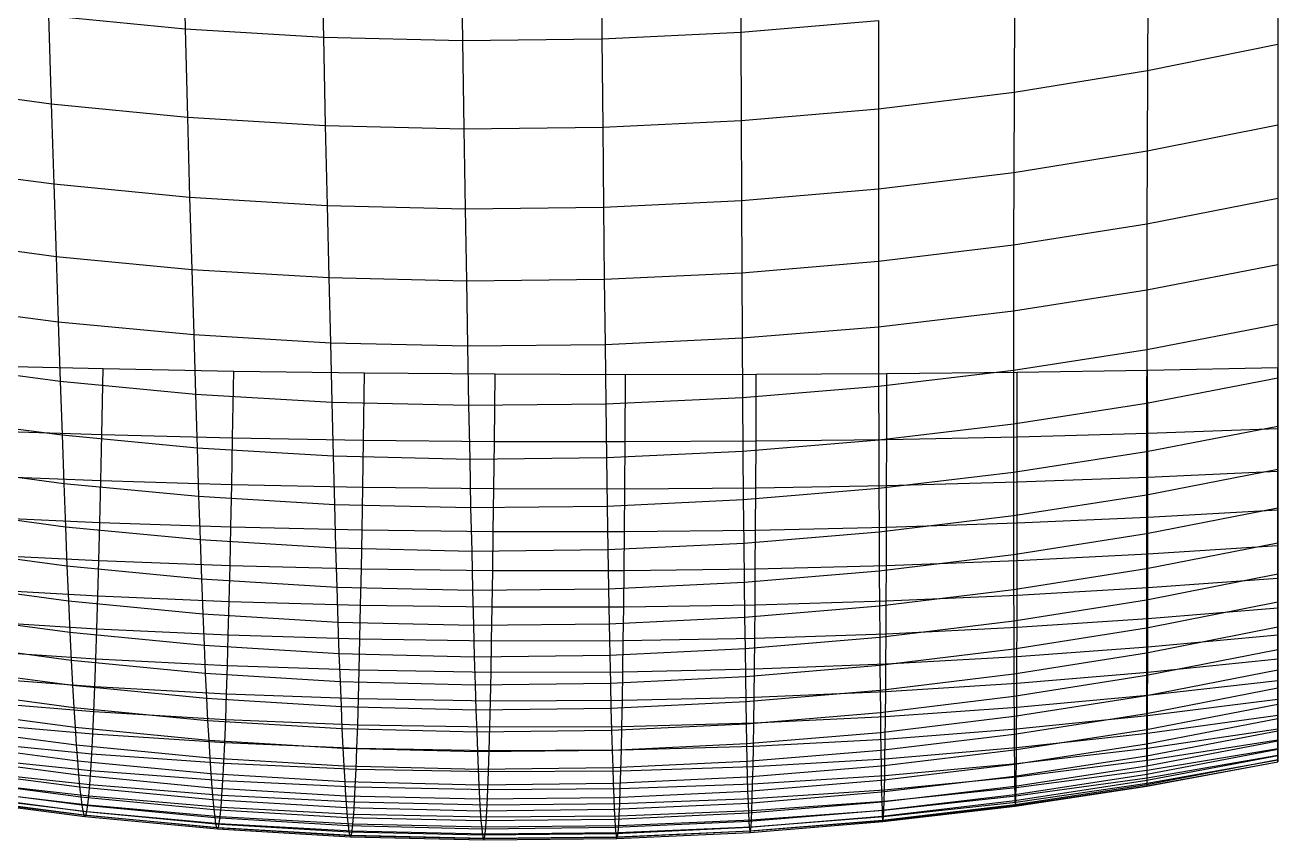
# Model space of a CAD drawing. Extents: x -429 to 429, y -1 to 209.
# Drawn here: x -19.94 to -0.01, y -1.24 to 11.72 of the extents above; entities that cross this region are included whole.
import ezdxf

# ---------------------------------------------------------------- set-up
doc = ezdxf.new("R2010")
doc.units = 0

msp = doc.modelspace()

# ---------------------------------------------------------------- linework, layer by layer
at = {"layer": 'default', "color": 5, "linetype": 'CONTINUOUS'}
for p, q in [((-17.429, 13.193, -16.846), (-17.391, 11.659, -15.827)), ((-15.223, 13.061, -17.113), (-15.192, 11.526, -16.08)), ((-13, 13.008, -17.236), (-12.979, 11.473, -16.198)), ((-10.774, 13.035, -17.215), (-10.761, 11.5, -16.181)), ((-8.556, 13.142, -17.05), (-8.552, 11.607, -16.03)), ((-0.008, 12.819, -14.103), (-0.008, 11.416, -13.239)), ((-2.078, 12.401, -14.779), (-2.083, 10.997, -13.87)), ((-4.199, 12.059, -15.327), (-4.204, 10.654, -14.381)), ((-19.565, 11.871, -15.442), (-17.391, 11.659, -15.827)), ((-19.565, 11.871, -15.442), (-19.523, 10.465, -14.468)), ((-8.552, 11.607, -16.03), (-6.361, 11.794, -15.745)), ((-6.361, 11.794, -15.745), (-6.362, 10.388, -14.77)), ((-17.391, 11.659, -15.827), (-15.192, 11.526, -16.08)), ((-17.391, 11.659, -15.827), (-17.355, 10.253, -14.832)), ((-10.761, 11.5, -16.181), (-8.552, 11.607, -16.03)), ((-8.552, 11.607, -16.03), (-8.547, 10.201, -15.034)), ((-15.192, 11.526, -16.08), (-12.979, 11.473, -16.198)), ((-15.192, 11.526, -16.08), (-15.163, 10.12, -15.071)), ((-12.979, 11.473, -16.198), (-10.761, 11.5, -16.181)), ((-12.979, 11.473, -16.198), (-12.957, 10.067, -15.185)), ((-10.761, 11.5, -16.181), (-10.748, 10.094, -15.173)), ((-2.083, 10.997, -13.87), (-0.008, 11.416, -13.239)), ((-0.008, 11.416, -13.239), (-0.008, 10.133, -12.396)), ((-4.204, 10.654, -14.381), (-2.083, 10.997, -13.87)), ((-2.083, 10.997, -13.87), (-2.087, 9.717, -12.983)), ((-21.658, 10.756, -13.981), (-19.523, 10.465, -14.468)), ((-6.362, 10.388, -14.77), (-4.204, 10.654, -14.381)), ((-4.204, 10.654, -14.381), (-4.208, 9.377, -13.458)), ((-19.523, 10.465, -14.468), (-17.355, 10.253, -14.832)), ((-19.523, 10.465, -14.468), (-19.482, 9.192, -13.517)), ((-8.547, 10.201, -15.034), (-6.362, 10.388, -14.77)), ((-6.362, 10.388, -14.77), (-6.363, 9.114, -13.817)), ((-17.355, 10.253, -14.832), (-15.163, 10.12, -15.071)), ((-17.355, 10.253, -14.832), (-17.319, 8.981, -13.86)), ((-10.748, 10.094, -15.173), (-8.547, 10.201, -15.034)), ((-8.547, 10.201, -15.034), (-8.542, 8.929, -14.061)), ((-15.163, 10.12, -15.071), (-12.957, 10.067, -15.185)), ((-15.163, 10.12, -15.071), (-15.133, 8.849, -14.086)), ((-12.957, 10.067, -15.185), (-10.748, 10.094, -15.173)), ((-12.957, 10.067, -15.185), (-12.936, 8.796, -14.196)), ((-10.748, 10.094, -15.173), (-10.736, 8.823, -14.187)), ((-2.087, 9.717, -12.983), (-0.008, 10.133, -12.396)), ((-0.008, 10.133, -12.396), (-0.008, 8.967, -11.585)), ((-4.208, 9.377, -13.458), (-2.087, 9.717, -12.983)), ((-2.087, 9.717, -12.983), (-2.091, 8.557, -12.131)), ((-21.616, 9.481, -13.059), (-19.482, 9.192, -13.517)), ((-6.363, 9.114, -13.817), (-4.208, 9.377, -13.458)), ((-4.208, 9.377, -13.458), (-4.212, 8.222, -12.571)), ((-19.482, 9.192, -13.517), (-17.319, 8.981, -13.86)), ((-19.482, 9.192, -13.517), (-19.444, 8.041, -12.605)), ((-17.319, 8.981, -13.86), (-15.133, 8.849, -14.086)), ((-17.319, 8.981, -13.86), (-17.284, 7.833, -12.928)), ((-8.542, 8.929, -14.061), (-6.363, 9.114, -13.817)), ((-6.363, 9.114, -13.817), (-6.363, 7.963, -12.904)), ((-15.133, 8.849, -14.086), (-12.936, 8.796, -14.196)), ((-15.133, 8.849, -14.086), (-15.106, 7.703, -13.143)), ((-12.936, 8.796, -14.196), (-10.736, 8.823, -14.187)), ((-12.936, 8.796, -14.196), (-12.916, 7.651, -13.248)), ((-10.736, 8.823, -14.187), (-8.542, 8.929, -14.061)), ((-10.736, 8.823, -14.187), (-10.724, 7.677, -13.243)), ((-8.542, 8.929, -14.061), (-8.537, 7.781, -13.128)), ((-2.091, 8.557, -12.131), (-0.008, 8.967, -11.585)), ((-0.008, 8.967, -11.585), (-0.008, 7.912, -10.814)), ((-4.212, 8.222, -12.571), (-2.091, 8.557, -12.131)), ((-2.091, 8.557, -12.131), (-2.094, 7.507, -11.322)), ((-21.576, 8.326, -12.174), (-19.444, 8.041, -12.605)), ((-6.363, 7.963, -12.904), (-4.212, 8.222, -12.571)), ((-4.212, 8.222, -12.571), (-4.215, 7.177, -11.731)), ((-19.444, 8.041, -12.605), (-17.284, 7.833, -12.928)), ((-19.444, 8.041, -12.605), (-19.409, 7.001, -11.742)), ((-17.284, 7.833, -12.928), (-15.106, 7.703, -13.143)), ((-17.284, 7.833, -12.928), (-17.253, 6.796, -12.047)), ((-10.724, 7.677, -13.243), (-8.537, 7.781, -13.128)), ((-8.537, 7.781, -13.128), (-6.363, 7.963, -12.904)), ((-8.537, 7.781, -13.128), (-8.531, 6.743, -12.247)), ((-6.363, 7.963, -12.904), (-6.363, 6.922, -12.04)), ((-2.094, 7.507, -11.322), (-0.008, 7.912, -10.814)), ((-0.008, 7.912, -10.814), (-0.008, 6.961, -10.082)), ((-15.106, 7.703, -13.143), (-12.916, 7.651, -13.248)), ((-15.106, 7.703, -13.143), (-15.081, 6.667, -12.251)), ((-12.916, 7.651, -13.248), (-10.724, 7.677, -13.243)), ((-12.916, 7.651, -13.248), (-12.898, 6.616, -12.352)), ((-10.724, 7.677, -13.243), (-10.712, 6.641, -12.351)), ((-4.215, 7.177, -11.731), (-2.094, 7.507, -11.322)), ((-2.094, 7.507, -11.322), (-2.096, 6.559, -10.558)), ((-21.539, 7.282, -11.336), (-19.409, 7.001, -11.742)), ((-6.363, 6.922, -12.04), (-4.215, 7.177, -11.731)), ((-4.215, 7.177, -11.731), (-4.216, 6.231, -10.94)), ((-19.409, 7.001, -11.742), (-17.253, 6.796, -12.047)), ((-19.409, 7.001, -11.742), (-19.377, 6.056, -10.931)), ((-17.253, 6.796, -12.047), (-15.081, 6.667, -12.251)), ((-17.253, 6.796, -12.047), (-17.226, 5.852, -11.221)), ((-8.531, 6.743, -12.247), (-6.363, 6.922, -12.04)), ((-6.363, 6.922, -12.04), (-6.362, 5.977, -11.228)), ((-2.096, 6.559, -10.558), (-0.008, 6.961, -10.082)), ((-0.008, 6.961, -10.082), (-0.008, 6.108, -9.386)), ((-15.081, 6.667, -12.251), (-12.898, 6.616, -12.352)), ((-15.081, 6.667, -12.251), (-15.058, 5.724, -11.416)), ((-12.898, 6.616, -12.352), (-10.712, 6.641, -12.351)), ((-12.898, 6.616, -12.352), (-12.881, 5.673, -11.514)), ((-10.712, 6.641, -12.351), (-8.531, 6.743, -12.247)), ((-10.712, 6.641, -12.351), (-10.701, 5.698, -11.515)), ((-8.531, 6.743, -12.247), (-8.526, 5.799, -11.42)), ((-4.216, 6.231, -10.94), (-2.096, 6.559, -10.558)), ((-2.096, 6.559, -10.558), (-2.097, 5.705, -9.833)), ((-21.505, 6.336, -10.546), (-19.377, 6.056, -10.931)), ((-20.774, 6.302, 7.264), (-18.696, 6.255, 7.283)), ((-18.717, 5.209, 6.89), (-18.696, 6.255, 7.283)), ((-18.696, 6.255, 7.283), (-16.617, 6.217, 7.284)), ((-16.635, 5.157, 6.914), (-16.617, 6.217, 7.284)), ((-16.617, 6.217, 7.284), (-14.539, 6.189, 7.266)), ((-14.553, 5.12, 6.91), (-14.539, 6.189, 7.266)), ((-14.539, 6.189, 7.266), (-12.461, 6.171, 7.23)), ((-6.362, 5.977, -11.228), (-4.216, 6.231, -10.94)), ((-6.23, 6.177, 7.007), (-4.155, 6.199, 6.895)), ((-4.216, 6.231, -10.94), (-4.216, 5.375, -10.193)), ((-4.155, 6.199, 6.895), (-2.081, 6.231, 6.764)), ((-4.154, 5.173, 6.468), (-4.155, 6.199, 6.895)), ((-2.081, 6.231, 6.764), (-0.008, 6.272, 6.615)), ((-2.08, 5.231, 6.296), (-2.081, 6.231, 6.764)), ((-0.008, 5.304, 6.095), (-0.008, 6.272, 6.615)), ((-19.377, 6.056, -10.931), (-17.226, 5.852, -11.221)), ((-19.377, 6.056, -10.931), (-19.349, 5.2, -10.166)), ((-12.472, 5.099, 6.878), (-12.461, 6.171, 7.23)), ((-12.461, 6.171, 7.23), (-10.384, 6.163, 7.174)), ((-10.39, 5.094, 6.817), (-10.384, 6.163, 7.174)), ((-10.384, 6.163, 7.174), (-8.306, 6.165, 7.1)), ((-8.31, 5.105, 6.729), (-8.306, 6.165, 7.1)), ((-8.306, 6.165, 7.1), (-6.23, 6.177, 7.007)), ((-6.231, 5.131, 6.613), (-6.23, 6.177, 7.007)), ((-2.097, 5.705, -9.833), (-0.008, 6.108, -9.386)), ((-0.008, 6.108, -9.386), (-0.008, 5.343, -8.721)), ((-17.226, 5.852, -11.221), (-15.058, 5.724, -11.416)), ((-17.226, 5.852, -11.221), (-17.201, 4.996, -10.443)), ((-10.701, 5.698, -11.515), (-8.526, 5.799, -11.42)), ((-8.526, 5.799, -11.42), (-6.362, 5.977, -11.228)), ((-8.526, 5.799, -11.42), (-8.519, 4.942, -10.641)), ((-6.362, 5.977, -11.228), (-6.359, 5.121, -10.462)), ((-15.058, 5.724, -11.416), (-12.881, 5.673, -11.514)), ((-15.058, 5.724, -11.416), (-15.037, 4.867, -10.629)), ((-12.881, 5.673, -11.514), (-10.701, 5.698, -11.515)), ((-12.881, 5.673, -11.514), (-12.864, 4.815, -10.724)), ((-10.701, 5.698, -11.515), (-10.689, 4.841, -10.728)), ((-4.216, 5.375, -10.193), (-2.097, 5.705, -9.833)), ((-2.097, 5.705, -9.833), (-2.098, 4.938, -9.141)), ((-21.475, 5.481, -9.799), (-19.349, 5.2, -10.166)), ((-20.798, 5.277, 6.838), (-18.717, 5.209, 6.89)), ((-19.349, 5.2, -10.166), (-17.201, 4.996, -10.443)), ((-19.349, 5.2, -10.166), (-19.322, 4.431, -9.434)), ((-18.733, 4.476, 6.543), (-18.717, 5.209, 6.89)), ((-18.717, 5.209, 6.89), (-16.635, 5.157, 6.914)), ((-6.359, 5.121, -10.462), (-4.216, 5.375, -10.193)), ((-4.216, 5.375, -10.193), (-4.216, 4.607, -9.477)), ((-4.154, 5.173, 6.468), (-2.08, 5.231, 6.296)), ((-2.098, 4.938, -9.141), (-0.008, 5.343, -8.721)), ((-2.08, 5.231, 6.296), (-0.008, 5.304, 6.095)), ((-2.079, 4.531, 5.916), (-2.08, 5.231, 6.296)), ((-0.008, 5.343, -8.721), (-0.008, 4.657, -8.087)), ((-0.008, 4.627, 5.694), (-0.008, 5.304, 6.095)), ((-17.201, 4.996, -10.443), (-15.037, 4.867, -10.629)), ((-17.201, 4.996, -10.443), (-17.176, 4.226, -9.697)), ((-16.649, 4.414, 6.577), (-16.635, 5.157, 6.914)), ((-16.635, 5.157, 6.914), (-14.553, 5.12, 6.91)), ((-14.565, 4.371, 6.579), (-14.553, 5.12, 6.91)), ((-14.553, 5.12, 6.91), (-12.472, 5.099, 6.878)), ((-12.48, 4.348, 6.548), (-12.472, 5.099, 6.878)), ((-12.472, 5.099, 6.878), (-10.39, 5.094, 6.817)), ((-10.396, 4.345, 6.486), (-10.39, 5.094, 6.817)), ((-10.39, 5.094, 6.817), (-8.31, 5.105, 6.729)), ((-8.519, 4.942, -10.641), (-6.359, 5.121, -10.462)), ((-8.313, 4.362, 6.392), (-8.31, 5.105, 6.729)), ((-8.31, 5.105, 6.729), (-6.231, 5.131, 6.613)), ((-6.359, 5.121, -10.462), (-6.356, 4.352, -9.729)), ((-6.232, 4.398, 6.265), (-6.231, 5.131, 6.613)), ((-6.231, 5.131, 6.613), (-4.154, 5.173, 6.468)), ((-4.154, 4.455, 6.107), (-4.154, 5.173, 6.468)), ((-15.037, 4.867, -10.629), (-12.864, 4.815, -10.724)), ((-15.037, 4.867, -10.629), (-15.017, 4.097, -9.876)), ((-12.864, 4.815, -10.724), (-10.689, 4.841, -10.728)), ((-12.864, 4.815, -10.724), (-12.849, 4.045, -9.968)), ((-10.689, 4.841, -10.728), (-8.519, 4.942, -10.641)), ((-10.689, 4.841, -10.728), (-10.678, 4.07, -9.975)), ((-8.519, 4.942, -10.641), (-8.512, 4.173, -9.895)), ((-4.216, 4.607, -9.477), (-2.098, 4.938, -9.141)), ((-2.098, 4.938, -9.141), (-2.098, 4.25, -8.479)), ((-21.446, 4.713, -9.085), (-19.322, 4.431, -9.434)), ((-6.356, 4.352, -9.729), (-4.216, 4.607, -9.477)), ((-4.216, 4.607, -9.477), (-4.215, 3.918, -8.793)), ((-2.098, 4.25, -8.479), (-0.008, 4.657, -8.087)), ((-2.079, 4.531, 5.916), (-0.008, 4.627, 5.694)), ((-0.008, 4.657, -8.087), (-0.008, 4.041, -7.479)), ((-0.008, 4.01, 5.295), (-0.008, 4.627, 5.694)), ((-20.816, 4.559, 6.477), (-18.733, 4.476, 6.543)), ((-19.322, 4.431, -9.434), (-17.176, 4.226, -9.697)), ((-19.322, 4.431, -9.434), (-19.296, 3.742, -8.733)), ((-18.749, 3.811, 6.185), (-18.733, 4.476, 6.543)), ((-18.733, 4.476, 6.543), (-16.649, 4.414, 6.577)), ((-16.663, 3.739, 6.227), (-16.649, 4.414, 6.577)), ((-16.649, 4.414, 6.577), (-14.565, 4.371, 6.579)), ((-8.313, 4.362, 6.392), (-6.232, 4.398, 6.265)), ((-6.234, 3.733, 5.907), (-6.232, 4.398, 6.265)), ((-6.232, 4.398, 6.265), (-4.154, 4.455, 6.107)), ((-4.154, 4.455, 6.107), (-2.079, 4.531, 5.916)), ((-4.154, 3.802, 5.738), (-4.154, 4.455, 6.107)), ((-2.079, 3.894, 5.534), (-2.079, 4.531, 5.916)), ((-17.176, 4.226, -9.697), (-15.017, 4.097, -9.876)), ((-17.176, 4.226, -9.697), (-17.153, 3.536, -8.984)), ((-14.576, 3.691, 6.233), (-14.565, 4.371, 6.579)), ((-14.565, 4.371, 6.579), (-12.48, 4.348, 6.548)), ((-12.489, 3.666, 6.204), (-12.48, 4.348, 6.548)), ((-12.48, 4.348, 6.548), (-10.396, 4.345, 6.486)), ((-10.402, 3.665, 6.14), (-10.396, 4.345, 6.486)), ((-10.396, 4.345, 6.486), (-8.313, 4.362, 6.392)), ((-8.512, 4.173, -9.895), (-6.356, 4.352, -9.729)), ((-8.317, 3.687, 6.041), (-8.313, 4.362, 6.392)), ((-6.356, 4.352, -9.729), (-6.352, 3.662, -9.027)), ((-4.215, 3.918, -8.793), (-2.098, 4.25, -8.479)), ((-2.098, 4.25, -8.479), (-2.098, 3.631, -7.847)), ((-21.419, 4.024, -8.402), (-19.296, 3.742, -8.733)), ((-15.017, 4.097, -9.876), (-12.849, 4.045, -9.968)), ((-15.017, 4.097, -9.876), (-14.997, 3.406, -9.155)), ((-12.849, 4.045, -9.968), (-10.678, 4.07, -9.975)), ((-12.849, 4.045, -9.968), (-12.833, 3.354, -9.245)), ((-10.678, 4.07, -9.975), (-8.512, 4.173, -9.895)), ((-10.678, 4.07, -9.975), (-10.667, 3.38, -9.253)), ((-8.512, 4.173, -9.895), (-8.505, 3.482, -9.181)), ((-2.098, 3.631, -7.847), (-0.008, 4.041, -7.479)), ((-2.079, 3.894, 5.534), (-0.008, 4.01, 5.295)), ((-0.008, 4.041, -7.479), (-0.008, 3.487, -6.896)), ((-0.008, 3.445, 4.903), (-0.008, 4.01, 5.295)), ((-20.834, 3.906, 6.109), (-18.749, 3.811, 6.185)), ((-18.765, 3.204, 5.825), (-18.749, 3.811, 6.185)), ((-18.749, 3.811, 6.185), (-16.663, 3.739, 6.227)), ((-6.352, 3.662, -9.027), (-4.215, 3.918, -8.793)), ((-6.234, 3.733, 5.907), (-4.154, 3.802, 5.738)), ((-4.215, 3.918, -8.793), (-4.213, 3.297, -8.14)), ((-4.155, 3.205, 5.369), (-4.154, 3.802, 5.738)), ((-4.154, 3.802, 5.738), (-2.079, 3.894, 5.534)), ((-2.079, 3.312, 5.155), (-2.079, 3.894, 5.534)), ((-19.296, 3.742, -8.733), (-17.153, 3.536, -8.984)), ((-19.296, 3.742, -8.733), (-19.272, 3.12, -8.065)), ((-16.677, 3.125, 5.872), (-16.663, 3.739, 6.227)), ((-16.663, 3.739, 6.227), (-14.576, 3.691, 6.233)), ((-14.587, 3.071, 5.882), (-14.576, 3.691, 6.233)), ((-14.576, 3.691, 6.233), (-12.489, 3.666, 6.204)), ((-12.497, 3.045, 5.854), (-12.489, 3.666, 6.204)), ((-12.489, 3.666, 6.204), (-10.402, 3.665, 6.14)), ((-10.408, 3.045, 5.789), (-10.402, 3.665, 6.14)), ((-10.402, 3.665, 6.14), (-8.317, 3.687, 6.041)), ((-8.505, 3.482, -9.181), (-6.352, 3.662, -9.027)), ((-8.321, 3.072, 5.686), (-8.317, 3.687, 6.041)), ((-8.317, 3.687, 6.041), (-6.234, 3.733, 5.907)), ((-6.352, 3.662, -9.027), (-6.349, 3.039, -8.358)), ((-6.236, 3.125, 5.546), (-6.234, 3.733, 5.907)), ((-4.213, 3.297, -8.14), (-2.098, 3.631, -7.847)), ((-2.098, 3.631, -7.847), (-2.099, 3.076, -7.238)), ((-21.393, 3.404, -7.75), (-19.272, 3.12, -8.065)), ((-17.153, 3.536, -8.984), (-14.997, 3.406, -9.155)), ((-17.153, 3.536, -8.984), (-17.132, 2.912, -8.304)), ((-14.997, 3.406, -9.155), (-12.833, 3.354, -9.245)), ((-14.997, 3.406, -9.155), (-14.979, 2.782, -8.468)), ((-10.667, 3.38, -9.253), (-8.505, 3.482, -9.181)), ((-8.505, 3.482, -9.181), (-8.498, 2.859, -8.5)), ((-2.099, 3.076, -7.238), (-0.008, 3.487, -6.896)), ((-2.079, 3.312, 5.155), (-0.008, 3.445, 4.903)), ((-0.008, 3.487, -6.896), (-0.008, 2.991, -6.335)), ((-0.008, 2.925, 4.522), (-0.008, 3.445, 4.903)), ((-20.851, 3.31, 5.741), (-18.765, 3.204, 5.825)), ((-18.781, 2.641, 5.468), (-18.765, 3.204, 5.825)), ((-18.765, 3.204, 5.825), (-16.677, 3.125, 5.872)), ((-12.833, 3.354, -9.245), (-10.667, 3.38, -9.253)), ((-12.833, 3.354, -9.245), (-12.819, 2.73, -8.555)), ((-10.667, 3.38, -9.253), (-10.657, 2.755, -8.566)), ((-6.349, 3.039, -8.358), (-4.213, 3.297, -8.14)), ((-6.236, 3.125, 5.546), (-4.155, 3.205, 5.369)), ((-4.213, 3.297, -8.14), (-4.213, 2.741, -7.51)), ((-4.156, 2.653, 5.006), (-4.155, 3.205, 5.369)), ((-4.155, 3.205, 5.369), (-2.079, 3.312, 5.155)), ((-2.079, 2.774, 4.783), (-2.079, 3.312, 5.155)), ((-19.272, 3.12, -8.065), (-17.132, 2.912, -8.304)), ((-19.272, 3.12, -8.065), (-19.248, 2.563, -7.418)), ((-16.691, 2.554, 5.52), (-16.677, 3.125, 5.872)), ((-16.677, 3.125, 5.872), (-14.587, 3.071, 5.882)), ((-14.599, 2.496, 5.532), (-14.587, 3.071, 5.882)), ((-14.587, 3.071, 5.882), (-12.497, 3.045, 5.854)), ((-12.506, 2.467, 5.505), (-12.497, 3.045, 5.854)), ((-12.497, 3.045, 5.854), (-10.408, 3.045, 5.789)), ((-10.415, 2.469, 5.439), (-10.408, 3.045, 5.789)), ((-10.408, 3.045, 5.789), (-8.321, 3.072, 5.686)), ((-8.498, 2.859, -8.5), (-6.349, 3.039, -8.358)), ((-8.325, 2.501, 5.333), (-8.321, 3.072, 5.686)), ((-8.321, 3.072, 5.686), (-6.236, 3.125, 5.546)), ((-6.349, 3.039, -8.358), (-6.345, 2.483, -7.711)), ((-6.238, 2.562, 5.189), (-6.236, 3.125, 5.546)), ((-4.213, 2.741, -7.51), (-2.099, 3.076, -7.238)), ((-2.099, 3.076, -7.238), (-2.099, 2.579, -6.651)), ((-2.099, 2.579, -6.651), (-0.008, 2.991, -6.335)), ((-0.008, 2.991, -6.335), (-0.008, 2.546, -5.794)), ((-21.368, 2.848, -7.121), (-19.248, 2.563, -7.418)), ((-17.132, 2.912, -8.304), (-14.979, 2.782, -8.468)), ((-17.132, 2.912, -8.304), (-17.111, 2.355, -7.646)), ((-10.657, 2.755, -8.566), (-8.498, 2.859, -8.5)), ((-8.498, 2.859, -8.5), (-8.492, 2.302, -7.841)), ((-2.079, 2.774, 4.783), (-0.008, 2.925, 4.522)), ((-0.008, 2.452, 4.146), (-0.008, 2.925, 4.522)), ((-20.869, 2.759, 5.378), (-18.781, 2.641, 5.468)), ((-18.797, 2.119, 5.103), (-18.781, 2.641, 5.468)), ((-18.781, 2.641, 5.468), (-16.691, 2.554, 5.52)), ((-14.979, 2.782, -8.468), (-12.819, 2.73, -8.555)), ((-14.979, 2.782, -8.468), (-14.962, 2.225, -7.802)), ((-12.819, 2.73, -8.555), (-10.657, 2.755, -8.566)), ((-12.819, 2.73, -8.555), (-12.805, 2.173, -7.887)), ((-10.657, 2.755, -8.566), (-10.647, 2.198, -7.9)), ((-6.345, 2.483, -7.711), (-4.213, 2.741, -7.51)), ((-6.238, 2.562, 5.189), (-4.156, 2.653, 5.006)), ((-4.213, 2.741, -7.51), (-4.211, 2.243, -6.902)), ((-4.157, 2.143, 4.637), (-4.156, 2.653, 5.006)), ((-4.156, 2.653, 5.006), (-2.079, 2.774, 4.783)), ((-2.079, 2.281, 4.411), (-2.079, 2.774, 4.783)), ((-19.248, 2.563, -7.418), (-17.111, 2.355, -7.646)), ((-19.248, 2.563, -7.418), (-19.225, 2.064, -6.794)), ((-16.704, 2.022, 5.157), (-16.691, 2.554, 5.52)), ((-16.691, 2.554, 5.52), (-14.599, 2.496, 5.532)), ((-14.61, 1.958, 5.17), (-14.599, 2.496, 5.532)), ((-14.599, 2.496, 5.532), (-12.506, 2.467, 5.505)), ((-12.516, 1.928, 5.143), (-12.506, 2.467, 5.505)), ((-12.506, 2.467, 5.505), (-10.415, 2.469, 5.439)), ((-10.422, 1.932, 5.077), (-10.415, 2.469, 5.439)), ((-10.415, 2.469, 5.439), (-8.325, 2.501, 5.333)), ((-8.492, 2.302, -7.841), (-6.345, 2.483, -7.711)), ((-8.33, 1.969, 4.97), (-8.325, 2.501, 5.333)), ((-8.325, 2.501, 5.333), (-6.238, 2.562, 5.189)), ((-6.345, 2.483, -7.711), (-6.342, 1.984, -7.086)), ((-6.241, 2.039, 4.824), (-6.238, 2.562, 5.189)), ((-4.211, 2.243, -6.902), (-2.099, 2.579, -6.651)), ((-2.099, 2.579, -6.651), (-2.099, 2.134, -6.085)), ((-2.099, 2.134, -6.085), (-0.008, 2.546, -5.794)), ((-2.079, 2.281, 4.411), (-0.008, 2.452, 4.146)), ((-0.008, 2.546, -5.794), (-0.008, 2.147, -5.273)), ((-0.008, 2.024, 3.767), (-0.008, 2.452, 4.146)), ((-21.344, 2.35, -6.513), (-19.225, 2.064, -6.794)), ((-20.886, 2.249, 5.01), (-18.797, 2.119, 5.103)), ((-17.111, 2.355, -7.646), (-14.962, 2.225, -7.802)), ((-17.111, 2.355, -7.646), (-17.09, 1.856, -7.009)), ((-14.962, 2.225, -7.802), (-12.805, 2.173, -7.887)), ((-14.962, 2.225, -7.802), (-14.944, 1.726, -7.158)), ((-12.805, 2.173, -7.887), (-10.647, 2.198, -7.9)), ((-10.647, 2.198, -7.9), (-8.492, 2.302, -7.841)), ((-10.647, 2.198, -7.9), (-10.637, 1.699, -7.255)), ((-8.492, 2.302, -7.841), (-8.485, 1.802, -7.204)), ((-6.342, 1.984, -7.086), (-4.211, 2.243, -6.902)), ((-4.211, 2.243, -6.902), (-4.21, 1.798, -6.315)), ((-4.157, 2.143, 4.637), (-2.079, 2.281, 4.411)), ((-2.08, 1.832, 4.033), (-2.079, 2.281, 4.411)), ((-19.225, 2.064, -6.794), (-17.09, 1.856, -7.009)), ((-19.225, 2.064, -6.794), (-19.203, 1.619, -6.192)), ((-18.812, 1.639, 4.726), (-18.797, 2.119, 5.103)), ((-18.797, 2.119, 5.103), (-16.704, 2.022, 5.157)), ((-16.718, 1.532, 4.779), (-16.704, 2.022, 5.157)), ((-16.704, 2.022, 5.157), (-14.61, 1.958, 5.17)), ((-12.805, 2.173, -7.887), (-12.791, 1.673, -7.24)), ((-8.33, 1.969, 4.97), (-6.241, 2.039, 4.824)), ((-6.244, 1.559, 4.445), (-6.241, 2.039, 4.824)), ((-6.241, 2.039, 4.824), (-4.157, 2.143, 4.637)), ((-4.21, 1.798, -6.315), (-2.099, 2.134, -6.085)), ((-4.159, 1.677, 4.259), (-4.157, 2.143, 4.637)), ((-2.099, 2.134, -6.085), (-2.098, 1.735, -5.54)), ((-2.098, 1.735, -5.54), (-0.008, 2.147, -5.273)), ((-2.08, 1.832, 4.033), (-0.008, 2.024, 3.767)), ((-0.008, 2.147, -5.273), (-0.008, 1.788, -4.77)), ((-0.008, 1.64, 3.386), (-0.008, 2.024, 3.767)), ((-21.32, 1.905, -5.927), (-19.203, 1.619, -6.192)), ((-17.09, 1.856, -7.009), (-14.944, 1.726, -7.158)), ((-17.09, 1.856, -7.009), (-17.071, 1.411, -6.395)), ((-14.622, 1.463, 4.792), (-14.61, 1.958, 5.17)), ((-14.61, 1.958, 5.17), (-12.516, 1.928, 5.143)), ((-12.525, 1.43, 4.766), (-12.516, 1.928, 5.143)), ((-12.516, 1.928, 5.143), (-10.422, 1.932, 5.077)), ((-10.637, 1.699, -7.255), (-8.485, 1.802, -7.204)), ((-10.429, 1.436, 4.699), (-10.422, 1.932, 5.077)), ((-10.422, 1.932, 5.077), (-8.33, 1.969, 4.97)), ((-8.485, 1.802, -7.204), (-6.342, 1.984, -7.086)), ((-8.485, 1.802, -7.204), (-8.479, 1.357, -6.59)), ((-8.334, 1.479, 4.592), (-8.33, 1.969, 4.97)), ((-6.342, 1.984, -7.086), (-6.338, 1.539, -6.483)), ((-6.338, 1.539, -6.483), (-4.21, 1.798, -6.315)), ((-4.21, 1.798, -6.315), (-4.209, 1.4, -5.75)), ((-4.159, 1.677, 4.259), (-2.08, 1.832, 4.033)), ((-2.08, 1.426, 3.649), (-2.08, 1.832, 4.033)), ((-20.903, 1.783, 4.632), (-18.812, 1.639, 4.726)), ((-19.203, 1.619, -6.192), (-17.071, 1.411, -6.395)), ((-19.203, 1.619, -6.192), (-19.182, 1.222, -5.612)), ((-18.828, 1.201, 4.337), (-18.812, 1.639, 4.726)), ((-18.812, 1.639, 4.726), (-16.718, 1.532, 4.779)), ((-14.944, 1.726, -7.158), (-12.791, 1.673, -7.24)), ((-14.944, 1.726, -7.158), (-14.927, 1.28, -6.537)), ((-12.791, 1.673, -7.24), (-10.637, 1.699, -7.255)), ((-12.791, 1.673, -7.24), (-12.778, 1.228, -6.617)), ((-10.637, 1.699, -7.255), (-10.627, 1.253, -6.634)), ((-6.244, 1.559, 4.445), (-4.159, 1.677, 4.259)), ((-4.209, 1.4, -5.75), (-2.098, 1.735, -5.54)), ((-4.16, 1.253, 3.872), (-4.159, 1.677, 4.259)), ((-2.098, 1.378, -5.013), (-0.008, 1.788, -4.77)), ((-2.098, 1.735, -5.54), (-2.098, 1.378, -5.013)), ((-2.08, 1.426, 3.649), (-0.008, 1.64, 3.386)), ((-0.008, 1.788, -4.77), (-0.008, 1.466, -4.284)), ((-0.008, 1.298, 3.003), (-0.008, 1.64, 3.386)), ((-21.298, 1.507, -5.363), (-19.182, 1.222, -5.612)), ((-17.071, 1.411, -6.395), (-14.927, 1.28, -6.537)), ((-17.071, 1.411, -6.395), (-17.052, 1.014, -5.804)), ((-16.732, 1.084, 4.389), (-16.718, 1.532, 4.779)), ((-16.718, 1.532, 4.779), (-14.622, 1.463, 4.792)), ((-14.634, 1.009, 4.401), (-14.622, 1.463, 4.792)), ((-14.622, 1.463, 4.792), (-12.525, 1.43, 4.766)), ((-12.534, 0.974, 4.374), (-12.525, 1.43, 4.766)), ((-12.525, 1.43, 4.766), (-10.429, 1.436, 4.699)), ((-10.436, 0.982, 4.308), (-10.429, 1.436, 4.699)), ((-10.429, 1.436, 4.699), (-8.334, 1.479, 4.592)), ((-8.479, 1.357, -6.59), (-6.338, 1.539, -6.483)), ((-8.34, 1.031, 4.202), (-8.334, 1.479, 4.592)), ((-8.334, 1.479, 4.592), (-6.244, 1.559, 4.445)), ((-6.338, 1.539, -6.483), (-6.335, 1.141, -5.903)), ((-6.335, 1.141, -5.903), (-4.209, 1.4, -5.75)), ((-6.247, 1.121, 4.056), (-6.244, 1.559, 4.445)), ((-4.209, 1.4, -5.75), (-4.207, 1.044, -5.205)), ((-4.16, 1.253, 3.872), (-2.08, 1.426, 3.649)), ((-2.098, 1.059, -4.506), (-0.008, 1.466, -4.284)), ((-2.081, 1.061, 3.257), (-2.08, 1.426, 3.649)), ((-0.008, 1.466, -4.284), (-0.008, 1.178, -3.815)), ((-20.92, 1.36, 4.246), (-18.828, 1.201, 4.337)), ((-19.182, 1.222, -5.612), (-17.052, 1.014, -5.804)), ((-19.182, 1.222, -5.612), (-19.162, 0.868, -5.053)), ((-18.844, 0.803, 3.935), (-18.828, 1.201, 4.337)), ((-18.828, 1.201, 4.337), (-16.732, 1.084, 4.389)), ((-14.927, 1.28, -6.537), (-12.778, 1.228, -6.617)), ((-14.927, 1.28, -6.537), (-14.911, 0.884, -5.939)), ((-12.778, 1.228, -6.617), (-10.627, 1.253, -6.634)), ((-12.778, 1.228, -6.617), (-12.765, 0.831, -6.017)), ((-10.627, 1.253, -6.634), (-8.479, 1.357, -6.59)), ((-10.627, 1.253, -6.634), (-10.617, 0.857, -6.036)), ((-8.479, 1.357, -6.59), (-8.472, 0.96, -5.998)), ((-6.247, 1.121, 4.056), (-4.16, 1.253, 3.872)), ((-4.207, 1.044, -5.205), (-2.098, 1.378, -5.013)), ((-4.162, 0.869, 3.474), (-4.16, 1.253, 3.872)), ((-2.098, 1.378, -5.013), (-2.098, 1.059, -4.506)), ((-2.081, 1.061, 3.257), (-0.008, 1.298, 3.003)), ((-0.008, 0.999, 2.614), (-0.008, 1.298, 3.003)), ((-21.276, 1.152, -4.819), (-19.162, 0.868, -5.053)), ((-17.052, 1.014, -5.804), (-14.911, 0.884, -5.939)), ((-17.052, 1.014, -5.804), (-17.034, 0.661, -5.234)), ((-16.746, 0.675, 3.983), (-16.732, 1.084, 4.389)), ((-16.732, 1.084, 4.389), (-14.634, 1.009, 4.401)), ((-14.646, 0.593, 3.993), (-14.634, 1.009, 4.401)), ((-14.634, 1.009, 4.401), (-12.534, 0.974, 4.374)), ((-10.436, 0.982, 4.308), (-8.34, 1.031, 4.202)), ((-8.472, 0.96, -5.998), (-6.335, 1.141, -5.903)), ((-8.345, 0.622, 3.795), (-8.34, 1.031, 4.202)), ((-8.34, 1.031, 4.202), (-6.247, 1.121, 4.056)), ((-6.335, 1.141, -5.903), (-6.331, 0.787, -5.343)), ((-6.331, 0.787, -5.343), (-4.207, 1.044, -5.205)), ((-6.251, 0.723, 3.653), (-6.247, 1.121, 4.056)), ((-4.207, 1.044, -5.205), (-4.206, 0.727, -4.679)), ((-4.206, 0.727, -4.679), (-2.098, 1.059, -4.506)), ((-4.162, 0.869, 3.474), (-2.081, 1.061, 3.257)), ((-2.098, 0.773, -4.015), (-0.008, 1.178, -3.815)), ((-2.098, 1.059, -4.506), (-2.098, 0.773, -4.015)), ((-2.082, 0.738, 2.856), (-2.081, 1.061, 3.257)), ((-2.082, 0.738, 2.856), (-0.008, 0.999, 2.614)), ((-0.008, 1.178, -3.815), (-0.008, 0.92, -3.361)), ((-0.008, 0.743, 2.222), (-0.008, 0.999, 2.614)), ((-21.255, 0.835, -4.293), (-19.142, 0.552, -4.513)), ((-20.937, 0.976, 3.849), (-18.844, 0.803, 3.935)), ((-19.162, 0.868, -5.053), (-17.034, 0.661, -5.234)), ((-19.162, 0.868, -5.053), (-19.142, 0.552, -4.513)), ((-18.86, 0.445, 3.515), (-18.844, 0.803, 3.935)), ((-18.844, 0.803, 3.935), (-16.746, 0.675, 3.983)), ((-14.911, 0.884, -5.939), (-12.765, 0.831, -6.017)), ((-14.911, 0.884, -5.939), (-14.896, 0.531, -5.363)), ((-12.765, 0.831, -6.017), (-10.617, 0.857, -6.036)), ((-12.765, 0.831, -6.017), (-12.753, 0.478, -5.438)), ((-12.544, 0.557, 3.965), (-12.534, 0.974, 4.374)), ((-12.534, 0.974, 4.374), (-10.436, 0.982, 4.308)), ((-10.617, 0.857, -6.036), (-8.472, 0.96, -5.998)), ((-10.617, 0.857, -6.036), (-10.608, 0.504, -5.46)), ((-10.444, 0.566, 3.899), (-10.436, 0.982, 4.308)), ((-8.472, 0.96, -5.998), (-8.466, 0.607, -5.428)), ((-6.251, 0.723, 3.653), (-4.162, 0.869, 3.474)), ((-4.164, 0.527, 3.062), (-4.162, 0.869, 3.474)), ((-2.098, 0.518, -3.539), (-0.008, 0.92, -3.361)), ((-0.008, 0.92, -3.361), (-0.008, 0.692, -2.921)), ((-20.955, 0.634, 3.437), (-18.86, 0.445, 3.515)), ((-17.034, 0.661, -5.234), (-14.896, 0.531, -5.363)), ((-17.034, 0.661, -5.234), (-17.016, 0.346, -4.684)), ((-16.761, 0.307, 3.557), (-16.746, 0.675, 3.983)), ((-16.746, 0.675, 3.983), (-14.646, 0.593, 3.993)), ((-10.608, 0.504, -5.46), (-8.466, 0.607, -5.428)), ((-10.444, 0.566, 3.899), (-8.345, 0.622, 3.795)), ((-8.466, 0.607, -5.428), (-6.331, 0.787, -5.343)), ((-8.466, 0.607, -5.428), (-8.46, 0.292, -4.878)), ((-8.351, 0.253, 3.369), (-8.345, 0.622, 3.795)), ((-8.345, 0.622, 3.795), (-6.251, 0.723, 3.653)), ((-6.331, 0.787, -5.343), (-6.328, 0.471, -4.803)), ((-6.328, 0.471, -4.803), (-4.206, 0.727, -4.679)), ((-6.255, 0.365, 3.233), (-6.251, 0.723, 3.653)), ((-4.206, 0.727, -4.679), (-4.204, 0.444, -4.171)), ((-4.204, 0.444, -4.171), (-2.098, 0.773, -4.015)), ((-4.164, 0.527, 3.062), (-2.082, 0.738, 2.856)), ((-2.098, 0.773, -4.015), (-2.098, 0.518, -3.539)), ((-2.097, 0.291, -3.075), (-0.008, 0.692, -2.921)), ((-2.083, 0.459, 2.446), (-0.008, 0.743, 2.222)), ((-2.083, 0.459, 2.446), (-2.082, 0.738, 2.856)), ((-0.008, 0.529, 1.826), (-0.008, 0.743, 2.222)), ((-0.008, 0.692, -2.921), (-0.008, 0.497, -2.492)), ((-21.235, 0.552, -3.786), (-19.123, 0.271, -3.992)), ((-19.142, 0.552, -4.513), (-17.016, 0.346, -4.684)), ((-19.142, 0.552, -4.513), (-19.123, 0.271, -3.992)), ((-18.876, 0.132, 3.081), (-18.86, 0.445, 3.515)), ((-18.86, 0.445, 3.515), (-16.761, 0.307, 3.557)), ((-14.896, 0.531, -5.363), (-12.753, 0.478, -5.438)), ((-14.896, 0.531, -5.363), (-14.881, 0.217, -4.807)), ((-14.658, 0.218, 3.564), (-14.646, 0.593, 3.993)), ((-14.646, 0.593, 3.993), (-12.544, 0.557, 3.965)), ((-12.753, 0.478, -5.438), (-10.608, 0.504, -5.46)), ((-12.753, 0.478, -5.438), (-12.741, 0.165, -4.88)), ((-12.555, 0.18, 3.534), (-12.544, 0.557, 3.965)), ((-12.544, 0.557, 3.965), (-10.444, 0.566, 3.899)), ((-10.608, 0.504, -5.46), (-10.599, 0.19, -4.903)), ((-10.452, 0.191, 3.47), (-10.444, 0.566, 3.899)), ((-8.46, 0.292, -4.878), (-6.328, 0.471, -4.803)), ((-6.328, 0.471, -4.803), (-6.324, 0.19, -4.281)), ((-6.324, 0.19, -4.281), (-4.204, 0.444, -4.171)), ((-6.255, 0.365, 3.233), (-4.164, 0.527, 3.062)), ((-4.204, 0.444, -4.171), (-4.203, 0.191, -3.677)), ((-4.203, 0.191, -3.677), (-2.098, 0.518, -3.539)), ((-4.167, 0.228, 2.638), (-4.164, 0.527, 3.062)), ((-4.167, 0.228, 2.638), (-2.083, 0.459, 2.446)), ((-2.098, 0.518, -3.539), (-2.097, 0.291, -3.075)), ((-2.097, 0.098, -2.619), (-0.008, 0.497, -2.492)), ((-2.084, 0.222, 2.03), (-0.008, 0.529, 1.826)), ((-2.084, 0.222, 2.03), (-2.083, 0.459, 2.446)), ((-0.008, 0.354, 1.43), (-0.008, 0.529, 1.826)), ((-0.008, 0.497, -2.492), (-0.008, 0.334, -2.073)), ((-21.215, 0.299, -3.293), (-19.105, 0.02, -3.485)), ((-20.972, 0.335, 3.014), (-18.876, 0.132, 3.081)), ((-19.123, 0.271, -3.992), (-16.999, 0.067, -4.153)), ((-19.123, 0.271, -3.992), (-19.105, 0.02, -3.485)), ((-17.016, 0.346, -4.684), (-14.881, 0.217, -4.807)), ((-17.016, 0.346, -4.684), (-16.999, 0.067, -4.153)), ((-16.775, -0.018, 3.115), (-16.761, 0.307, 3.557)), ((-16.761, 0.307, 3.557), (-14.658, 0.218, 3.564)), ((-14.881, 0.217, -4.807), (-12.741, 0.165, -4.88)), ((-14.881, 0.217, -4.807), (-14.867, -0.062, -4.27)), ((-14.671, -0.113, 3.117), (-14.658, 0.218, 3.564)), ((-14.658, 0.218, 3.564), (-12.555, 0.18, 3.534)), ((-10.599, 0.19, -4.903), (-8.46, 0.292, -4.878)), ((-10.452, 0.191, 3.47), (-8.351, 0.253, 3.369)), ((-8.46, 0.292, -4.878), (-8.454, 0.012, -4.346)), ((-8.357, -0.071, 2.927), (-8.351, 0.253, 3.369)), ((-8.351, 0.253, 3.369), (-6.255, 0.365, 3.233)), ((-6.259, 0.051, 2.799), (-6.255, 0.365, 3.233)), ((-6.259, 0.051, 2.799), (-4.167, 0.228, 2.638)), ((-4.201, -0.035, -3.193), (-2.097, 0.291, -3.075)), ((-4.169, -0.027, 2.206), (-4.167, 0.228, 2.638)), ((-4.169, -0.027, 2.206), (-2.084, 0.222, 2.03)), ((-2.097, 0.291, -3.075), (-2.097, 0.098, -2.619)), ((-2.096, -0.063, -2.172), (-0.008, 0.334, -2.073)), ((-2.095, -0.194, -1.731), (-0.008, 0.202, -1.662)), ((-2.086, -0.129, 1.194), (-0.008, 0.215, 1.036)), ((-2.085, 0.027, 1.612), (-0.008, 0.354, 1.43)), ((-2.085, 0.027, 1.612), (-2.084, 0.222, 2.03)), ((-0.008, 0.215, 1.036), (-0.008, 0.354, 1.43)), ((-0.008, 0.334, -2.073), (-0.008, 0.202, -1.662)), ((-0.008, 0.109, 0.646), (-0.008, 0.215, 1.036)), ((-0.008, 0.202, -1.662), (-0.008, 0.104, -1.261)), ((-21.196, 0.073, -2.81), (-19.087, -0.206, -2.986)), ((-20.99, 0.081, 2.582), (-18.893, -0.137, 2.636)), ((-19.105, 0.02, -3.485), (-16.983, -0.183, -3.636)), ((-19.105, 0.02, -3.485), (-19.087, -0.206, -2.986)), ((-18.893, -0.137, 2.636), (-18.876, 0.132, 3.081)), ((-18.876, 0.132, 3.081), (-16.775, -0.018, 3.115)), ((-16.999, 0.067, -4.153), (-14.867, -0.062, -4.27)), ((-16.999, 0.067, -4.153), (-16.983, -0.183, -3.636)), ((-12.741, 0.165, -4.88), (-10.599, 0.19, -4.903)), ((-12.741, 0.165, -4.88), (-12.729, -0.114, -4.34)), ((-12.565, -0.153, 3.086), (-12.555, 0.18, 3.534)), ((-12.555, 0.18, 3.534), (-10.452, 0.191, 3.47)), ((-10.599, 0.19, -4.903), (-10.59, -0.089, -4.366)), ((-10.59, -0.089, -4.366), (-8.454, 0.012, -4.346)), ((-10.46, -0.139, 3.022), (-10.452, 0.191, 3.47)), ((-8.454, 0.012, -4.346), (-6.324, 0.19, -4.281)), ((-8.454, 0.012, -4.346), (-8.449, -0.237, -3.828)), ((-8.357, -0.071, 2.927), (-6.259, 0.051, 2.799)), ((-6.324, 0.19, -4.281), (-6.321, -0.061, -3.773)), ((-6.321, -0.061, -3.773), (-4.203, 0.191, -3.677)), ((-6.263, -0.217, 2.353), (-6.259, 0.051, 2.799)), ((-4.203, 0.191, -3.677), (-4.201, -0.035, -3.193)), ((-4.199, -0.227, -2.715), (-2.097, 0.098, -2.619)), ((-4.172, -0.238, 1.769), (-2.085, 0.027, 1.612)), ((-2.097, 0.098, -2.619), (-2.096, -0.063, -2.172)), ((-2.094, -0.292, -1.299), (-0.008, 0.104, -1.261)), ((-2.092, -0.356, -0.876), (-0.008, 0.039, -0.87)), ((-2.091, -0.387, -0.459), (-0.008, 0.004, -0.488)), ((-2.09, -0.381, 0.063), (-0.008, 0)), ((-2.088, -0.335, 0.375), (-0.008, 0.036, 0.264)), ((-2.087, -0.25, 0.779), (-0.008, 0.109, 0.646)), ((-2.086, -0.129, 1.194), (-2.085, 0.027, 1.612)), ((-0.008, 0.036, 0.264), (-0.008, 0.109, 0.646)), ((-0.008, 0.104, -1.261), (-0.008, 0.039, -0.87)), ((-0.008, 0.039, -0.87), (-0.008, 0.004, -0.488)), ((-0.008, 0), (-0.008, 0.036, 0.264)), ((-0.008, 0.004, -0.488), (-0.008, 0)), ((-21.178, -0.119, -2.332), (-19.07, -0.396, -2.491)), ((-21.007, -0.13, 2.146), (-18.909, -0.36, 2.185)), ((-18.909, -0.36, 2.185), (-18.893, -0.137, 2.636)), ((-18.893, -0.137, 2.636), (-16.79, -0.296, 2.661)), ((-16.983, -0.183, -3.636), (-14.853, -0.311, -3.746)), ((-16.983, -0.183, -3.636), (-16.967, -0.409, -3.126)), ((-16.79, -0.296, 2.661), (-16.775, -0.018, 3.115)), ((-16.775, -0.018, 3.115), (-14.671, -0.113, 3.117)), ((-14.867, -0.062, -4.27), (-12.729, -0.114, -4.34)), ((-14.867, -0.062, -4.27), (-14.853, -0.311, -3.746)), ((-14.684, -0.397, 2.657), (-14.671, -0.113, 3.117)), ((-14.671, -0.113, 3.117), (-12.565, -0.153, 3.086)), ((-12.729, -0.114, -4.34), (-10.59, -0.089, -4.366)), ((-12.729, -0.114, -4.34), (-12.718, -0.362, -3.814)), ((-12.576, -0.44, 2.624), (-12.565, -0.153, 3.086)), ((-12.565, -0.153, 3.086), (-10.46, -0.139, 3.022)), ((-10.59, -0.089, -4.366), (-10.582, -0.338, -3.842)), ((-10.469, -0.424, 2.562), (-10.46, -0.139, 3.022)), ((-10.46, -0.139, 3.022), (-8.357, -0.071, 2.927)), ((-8.449, -0.237, -3.828), (-6.321, -0.061, -3.773)), ((-8.364, -0.35, 2.472), (-8.357, -0.071, 2.927)), ((-6.321, -0.061, -3.773), (-6.317, -0.287, -3.274)), ((-6.317, -0.287, -3.274), (-4.201, -0.035, -3.193)), ((-6.263, -0.217, 2.353), (-4.169, -0.027, 2.206)), ((-4.201, -0.035, -3.193), (-4.199, -0.227, -2.715)), ((-4.198, -0.386, -2.244), (-2.096, -0.063, -2.172)), ((-4.195, -0.517, -1.779), (-2.095, -0.194, -1.731)), ((-4.174, -0.408, 1.332), (-2.086, -0.129, 1.194)), ((-4.172, -0.238, 1.769), (-4.169, -0.027, 2.206)), ((-2.096, -0.063, -2.172), (-2.095, -0.194, -1.731)), ((-2.095, -0.194, -1.731), (-2.094, -0.292, -1.299)), ((-2.087, -0.25, 0.779), (-2.086, -0.129, 1.194)), ((-21.159, -0.278, -1.862), (-19.052, -0.554, -2.003)), ((-21.024, -0.3, 1.709), (-18.925, -0.541, 1.733)), ((-19.087, -0.206, -2.986), (-16.967, -0.409, -3.126)), ((-19.087, -0.206, -2.986), (-19.07, -0.396, -2.491)), ((-19.07, -0.396, -2.491), (-16.951, -0.598, -2.619)), ((-19.07, -0.396, -2.491), (-19.052, -0.554, -2.003)), ((-18.925, -0.541, 1.733), (-18.909, -0.36, 2.185)), ((-18.909, -0.36, 2.185), (-16.805, -0.529, 2.199)), ((-16.805, -0.529, 2.199), (-16.79, -0.296, 2.661)), ((-16.79, -0.296, 2.661), (-14.684, -0.397, 2.657)), ((-14.853, -0.311, -3.746), (-12.718, -0.362, -3.814)), ((-14.853, -0.311, -3.746), (-14.839, -0.536, -3.229)), ((-14.696, -0.635, 2.189), (-14.684, -0.397, 2.657)), ((-14.684, -0.397, 2.657), (-12.576, -0.44, 2.624)), ((-12.718, -0.362, -3.814), (-10.582, -0.338, -3.842)), ((-12.718, -0.362, -3.814), (-12.707, -0.587, -3.296)), ((-10.582, -0.338, -3.842), (-8.449, -0.237, -3.828)), ((-10.582, -0.338, -3.842), (-10.574, -0.563, -3.325)), ((-10.469, -0.424, 2.562), (-8.364, -0.35, 2.472)), ((-8.449, -0.237, -3.828), (-8.443, -0.463, -3.318)), ((-8.443, -0.463, -3.318), (-6.317, -0.287, -3.274)), ((-8.37, -0.583, 2.011), (-8.364, -0.35, 2.472)), ((-8.364, -0.35, 2.472), (-6.263, -0.217, 2.353)), ((-6.317, -0.287, -3.274), (-6.314, -0.477, -2.779)), ((-6.314, -0.477, -2.779), (-4.199, -0.227, -2.715)), ((-6.31, -0.635, -2.29), (-4.198, -0.386, -2.244)), ((-6.268, -0.441, 1.902), (-6.263, -0.217, 2.353)), ((-6.268, -0.441, 1.902), (-4.172, -0.238, 1.769)), ((-4.199, -0.227, -2.715), (-4.198, -0.386, -2.244)), ((-4.198, -0.386, -2.244), (-4.195, -0.517, -1.779)), ((-4.192, -0.615, -1.321), (-2.094, -0.292, -1.299)), ((-4.189, -0.677, -0.873), (-2.092, -0.356, -0.876)), ((-4.187, -0.704, -0.427), (-2.091, -0.387, -0.459)), ((-4.183, -0.691, 0.124), (-2.09, -0.381, 0.063)), ((-4.179, -0.637, 0.476), (-2.088, -0.335, 0.375)), ((-4.177, -0.541, 0.897), (-2.087, -0.25, 0.779)), ((-4.174, -0.408, 1.332), (-4.172, -0.238, 1.769)), ((-2.094, -0.292, -1.299), (-2.092, -0.356, -0.876)), ((-2.092, -0.356, -0.876), (-2.091, -0.387, -0.459)), ((-2.091, -0.387, -0.459), (-2.09, -0.381, 0.063)), ((-2.09, -0.381, 0.063), (-2.088, -0.335, 0.375)), ((-2.088, -0.335, 0.375), (-2.087, -0.25, 0.779)), ((-21.142, -0.409, -1.398), (-19.036, -0.684, -1.52)), ((-21.125, -0.507, -0.94), (-19.02, -0.782, -1.042)), ((-21.108, -0.568, -0.493), (-19.004, -0.842, -0.574)), ((-21.091, -0.596, -0.048), (-18.988, -0.868, -0.106)), ((-21.071, -0.583, 0.503), (-18.969, -0.848, 0.467)), ((-21.057, -0.529, 0.854), (-18.955, -0.788, 0.848)), ((-21.041, -0.433, 1.275), (-18.941, -0.684, 1.283)), ((-19.052, -0.554, -2.003), (-16.936, -0.755, -2.117)), ((-19.052, -0.554, -2.003), (-19.036, -0.684, -1.52)), ((-18.941, -0.684, 1.283), (-18.925, -0.541, 1.733)), ((-18.925, -0.541, 1.733), (-16.819, -0.718, 1.737)), ((-16.967, -0.409, -3.126), (-14.839, -0.536, -3.229)), ((-16.967, -0.409, -3.126), (-16.951, -0.598, -2.619)), ((-16.819, -0.718, 1.737), (-16.805, -0.529, 2.199)), ((-16.805, -0.529, 2.199), (-14.696, -0.635, 2.189)), ((-14.839, -0.536, -3.229), (-12.707, -0.587, -3.296)), ((-14.839, -0.536, -3.229), (-14.826, -0.725, -2.715)), ((-12.707, -0.587, -3.296), (-10.574, -0.563, -3.325)), ((-12.707, -0.587, -3.296), (-12.696, -0.777, -2.779)), ((-12.587, -0.68, 2.154), (-12.576, -0.44, 2.624)), ((-12.576, -0.44, 2.624), (-10.469, -0.424, 2.562)), ((-10.574, -0.563, -3.325), (-8.443, -0.463, -3.318)), ((-10.574, -0.563, -3.325), (-10.565, -0.752, -2.811)), ((-10.477, -0.662, 2.095), (-10.469, -0.424, 2.562)), ((-10.477, -0.662, 2.095), (-8.37, -0.583, 2.011)), ((-8.443, -0.463, -3.318), (-8.437, -0.653, -2.811)), ((-8.437, -0.653, -2.811), (-6.314, -0.477, -2.779)), ((-8.377, -0.772, 1.548), (-8.37, -0.583, 2.011)), ((-8.37, -0.583, 2.011), (-6.268, -0.441, 1.902)), ((-6.314, -0.477, -2.779), (-6.31, -0.635, -2.29)), ((-6.306, -0.765, -1.806), (-4.195, -0.517, -1.779)), ((-6.277, -0.765, 0.999), (-4.177, -0.541, 0.897)), ((-6.272, -0.622, 1.45), (-4.174, -0.408, 1.332)), ((-6.272, -0.622, 1.45), (-6.268, -0.441, 1.902)), ((-4.195, -0.517, -1.779), (-4.192, -0.615, -1.321)), ((-4.179, -0.637, 0.476), (-4.177, -0.541, 0.897)), ((-4.177, -0.541, 0.897), (-4.174, -0.408, 1.332)), ((-19.036, -0.684, -1.52), (-16.921, -0.885, -1.62)), ((-19.036, -0.684, -1.52), (-19.02, -0.782, -1.042)), ((-19.02, -0.782, -1.042), (-16.906, -0.983, -1.128)), ((-19.02, -0.782, -1.042), (-19.004, -0.842, -0.574)), ((-18.969, -0.848, 0.467), (-18.955, -0.788, 0.848)), ((-18.955, -0.788, 0.848), (-18.941, -0.684, 1.283)), ((-18.955, -0.788, 0.848), (-16.847, -0.977, 0.831)), ((-18.941, -0.684, 1.283), (-16.833, -0.868, 1.275)), ((-16.951, -0.598, -2.619), (-14.826, -0.725, -2.715)), ((-16.951, -0.598, -2.619), (-16.936, -0.755, -2.117)), ((-16.936, -0.755, -2.117), (-14.812, -0.881, -2.205)), ((-16.936, -0.755, -2.117), (-16.921, -0.885, -1.62)), ((-16.833, -0.868, 1.275), (-16.819, -0.718, 1.737)), ((-16.819, -0.718, 1.737), (-14.709, -0.829, 1.72)), ((-14.826, -0.725, -2.715), (-12.696, -0.777, -2.779)), ((-14.826, -0.725, -2.715), (-14.812, -0.881, -2.205)), ((-14.709, -0.829, 1.72), (-14.696, -0.635, 2.189)), ((-14.696, -0.635, 2.189), (-12.587, -0.68, 2.154)), ((-12.696, -0.777, -2.779), (-10.565, -0.752, -2.811)), ((-12.696, -0.777, -2.779), (-12.685, -0.932, -2.266)), ((-12.597, -0.875, 1.683), (-12.587, -0.68, 2.154)), ((-12.587, -0.68, 2.154), (-10.477, -0.662, 2.095)), ((-10.565, -0.752, -2.811), (-8.437, -0.653, -2.811)), ((-10.565, -0.752, -2.811), (-10.557, -0.908, -2.301)), ((-10.486, -0.856, 1.626), (-10.477, -0.662, 2.095)), ((-10.486, -0.856, 1.626), (-8.377, -0.772, 1.548)), ((-8.437, -0.653, -2.811), (-8.431, -0.809, -2.309)), ((-8.431, -0.809, -2.309), (-6.31, -0.635, -2.29)), ((-8.425, -0.939, -1.811), (-6.306, -0.765, -1.806)), ((-8.383, -0.922, 1.086), (-6.277, -0.765, 0.999)), ((-8.383, -0.922, 1.086), (-8.377, -0.772, 1.548)), ((-8.377, -0.772, 1.548), (-6.272, -0.622, 1.45)), ((-6.31, -0.635, -2.29), (-6.306, -0.765, -1.806)), ((-6.306, -0.765, -1.806), (-6.301, -0.864, -1.328)), ((-6.301, -0.864, -1.328), (-4.192, -0.615, -1.321)), ((-6.296, -0.924, -0.859), (-4.189, -0.677, -0.873)), ((-6.292, -0.949, -0.392), (-4.187, -0.704, -0.427)), ((-6.287, -0.93, 0.182), (-4.183, -0.691, 0.124)), ((-6.28, -0.869, 0.564), (-4.179, -0.637, 0.476)), ((-6.28, -0.869, 0.564), (-6.277, -0.765, 0.999)), ((-6.277, -0.765, 0.999), (-6.272, -0.622, 1.45)), ((-4.192, -0.615, -1.321), (-4.189, -0.677, -0.873)), ((-4.189, -0.677, -0.873), (-4.187, -0.704, -0.427)), ((-4.187, -0.704, -0.427), (-4.183, -0.691, 0.124)), ((-4.183, -0.691, 0.124), (-4.179, -0.637, 0.476)), ((-19.004, -0.842, -0.574), (-16.891, -1.042, -0.646)), ((-19.004, -0.842, -0.574), (-18.988, -0.868, -0.106)), ((-18.988, -0.868, -0.106), (-18.969, -0.848, 0.467)), ((-18.988, -0.868, -0.106), (-16.877, -1.065, -0.162)), ((-18.969, -0.848, 0.467), (-16.86, -1.042, 0.427)), ((-16.921, -0.885, -1.62), (-14.799, -1.011, -1.7)), ((-16.921, -0.885, -1.62), (-16.906, -0.983, -1.128)), ((-16.906, -0.983, -1.128), (-14.786, -1.109, -1.199)), ((-16.906, -0.983, -1.128), (-16.891, -1.042, -0.646)), ((-16.86, -1.042, 0.427), (-16.847, -0.977, 0.831)), ((-16.847, -0.977, 0.831), (-16.833, -0.868, 1.275)), ((-16.847, -0.977, 0.831), (-14.733, -1.096, 0.801)), ((-16.833, -0.868, 1.275), (-14.722, -0.983, 1.252)), ((-14.812, -0.881, -2.205), (-12.685, -0.932, -2.266)), ((-14.812, -0.881, -2.205), (-14.799, -1.011, -1.7)), ((-14.733, -1.096, 0.801), (-14.722, -0.983, 1.252)), ((-14.722, -0.983, 1.252), (-14.709, -0.829, 1.72)), ((-14.722, -0.983, 1.252), (-12.608, -1.031, 1.212)), ((-14.709, -0.829, 1.72), (-12.597, -0.875, 1.683)), ((-12.685, -0.932, -2.266), (-10.557, -0.908, -2.301)), ((-12.685, -0.932, -2.266), (-12.674, -1.062, -1.758)), ((-12.608, -1.031, 1.212), (-12.597, -0.875, 1.683)), ((-12.597, -0.875, 1.683), (-10.486, -0.856, 1.626)), ((-10.557, -0.908, -2.301), (-8.431, -0.809, -2.309)), ((-10.557, -0.908, -2.301), (-10.548, -1.038, -1.796)), ((-10.548, -1.038, -1.796), (-8.425, -0.939, -1.811)), ((-10.494, -1.01, 1.157), (-10.486, -0.856, 1.626)), ((-10.494, -1.01, 1.157), (-8.383, -0.922, 1.086)), ((-8.431, -0.809, -2.309), (-8.425, -0.939, -1.811)), ((-8.425, -0.939, -1.811), (-8.418, -1.037, -1.319)), ((-8.418, -1.037, -1.319), (-6.301, -0.864, -1.328)), ((-8.411, -1.096, -0.836), (-6.296, -0.924, -0.859)), ((-8.404, -1.12, -0.352), (-6.292, -0.949, -0.392)), ((-8.397, -1.096, 0.237), (-6.287, -0.93, 0.182)), ((-8.389, -1.031, 0.641), (-6.28, -0.869, 0.564)), ((-8.389, -1.031, 0.641), (-8.383, -0.922, 1.086)), ((-6.301, -0.864, -1.328), (-6.296, -0.924, -0.859)), ((-6.296, -0.924, -0.859), (-6.292, -0.949, -0.392)), ((-6.292, -0.949, -0.392), (-6.287, -0.93, 0.182)), ((-6.287, -0.93, 0.182), (-6.28, -0.869, 0.564)), ((-16.891, -1.042, -0.646), (-14.773, -1.168, -0.708)), ((-16.891, -1.042, -0.646), (-16.877, -1.065, -0.162)), ((-16.877, -1.065, -0.162), (-16.86, -1.042, 0.427)), ((-16.877, -1.065, -0.162), (-14.761, -1.19, -0.215)), ((-16.86, -1.042, 0.427), (-14.746, -1.164, 0.384)), ((-14.799, -1.011, -1.7), (-12.674, -1.062, -1.758)), ((-14.799, -1.011, -1.7), (-14.786, -1.109, -1.199)), ((-14.786, -1.109, -1.199), (-12.663, -1.16, -1.254)), ((-14.786, -1.109, -1.199), (-14.773, -1.168, -0.708)), ((-14.773, -1.168, -0.708), (-12.652, -1.218, -0.76)), ((-14.773, -1.168, -0.708), (-14.761, -1.19, -0.215)), ((-14.761, -1.19, -0.215), (-14.746, -1.164, 0.384)), ((-14.761, -1.19, -0.215), (-12.642, -1.24, -0.264)), ((-14.746, -1.164, 0.384), (-14.733, -1.096, 0.801)), ((-14.746, -1.164, 0.384), (-12.629, -1.213, 0.338)), ((-14.733, -1.096, 0.801), (-12.617, -1.144, 0.76)), ((-12.674, -1.062, -1.758), (-10.548, -1.038, -1.796)), ((-12.674, -1.062, -1.758), (-12.663, -1.16, -1.254)), ((-12.663, -1.16, -1.254), (-10.539, -1.136, -1.294)), ((-12.663, -1.16, -1.254), (-12.652, -1.218, -0.76)), ((-12.652, -1.218, -0.76), (-10.53, -1.195, -0.803)), ((-12.629, -1.213, 0.338), (-12.617, -1.144, 0.76)), ((-12.629, -1.213, 0.338), (-10.512, -1.191, 0.289)), ((-12.617, -1.144, 0.76), (-12.608, -1.031, 1.212)), ((-12.617, -1.144, 0.76), (-10.502, -1.123, 0.706)), ((-12.608, -1.031, 1.212), (-10.494, -1.01, 1.157)), ((-10.548, -1.038, -1.796), (-10.539, -1.136, -1.294)), ((-10.539, -1.136, -1.294), (-8.418, -1.037, -1.319)), ((-10.539, -1.136, -1.294), (-10.53, -1.195, -0.803)), ((-10.53, -1.195, -0.803), (-8.411, -1.096, -0.836)), ((-10.53, -1.195, -0.803), (-10.522, -1.217, -0.31)), ((-10.522, -1.217, -0.31), (-8.404, -1.12, -0.352)), ((-10.522, -1.217, -0.31), (-10.512, -1.191, 0.289)), ((-10.512, -1.191, 0.289), (-8.397, -1.096, 0.237)), ((-10.512, -1.191, 0.289), (-10.502, -1.123, 0.706)), ((-10.502, -1.123, 0.706), (-10.494, -1.01, 1.157)), ((-10.502, -1.123, 0.706), (-8.389, -1.031, 0.641)), ((-8.418, -1.037, -1.319), (-8.411, -1.096, -0.836)), ((-8.411, -1.096, -0.836), (-8.404, -1.12, -0.352)), ((-8.404, -1.12, -0.352), (-8.397, -1.096, 0.237)), ((-8.397, -1.096, 0.237), (-8.389, -1.031, 0.641)), ((-12.652, -1.218, -0.76), (-12.642, -1.24, -0.264)), ((-12.642, -1.24, -0.264), (-12.629, -1.213, 0.338)), ((-12.642, -1.24, -0.264), (-10.522, -1.217, -0.31))]:
    msp.add_line(p, q, dxfattribs=at)

doc.saveas('drawing.dxf')
